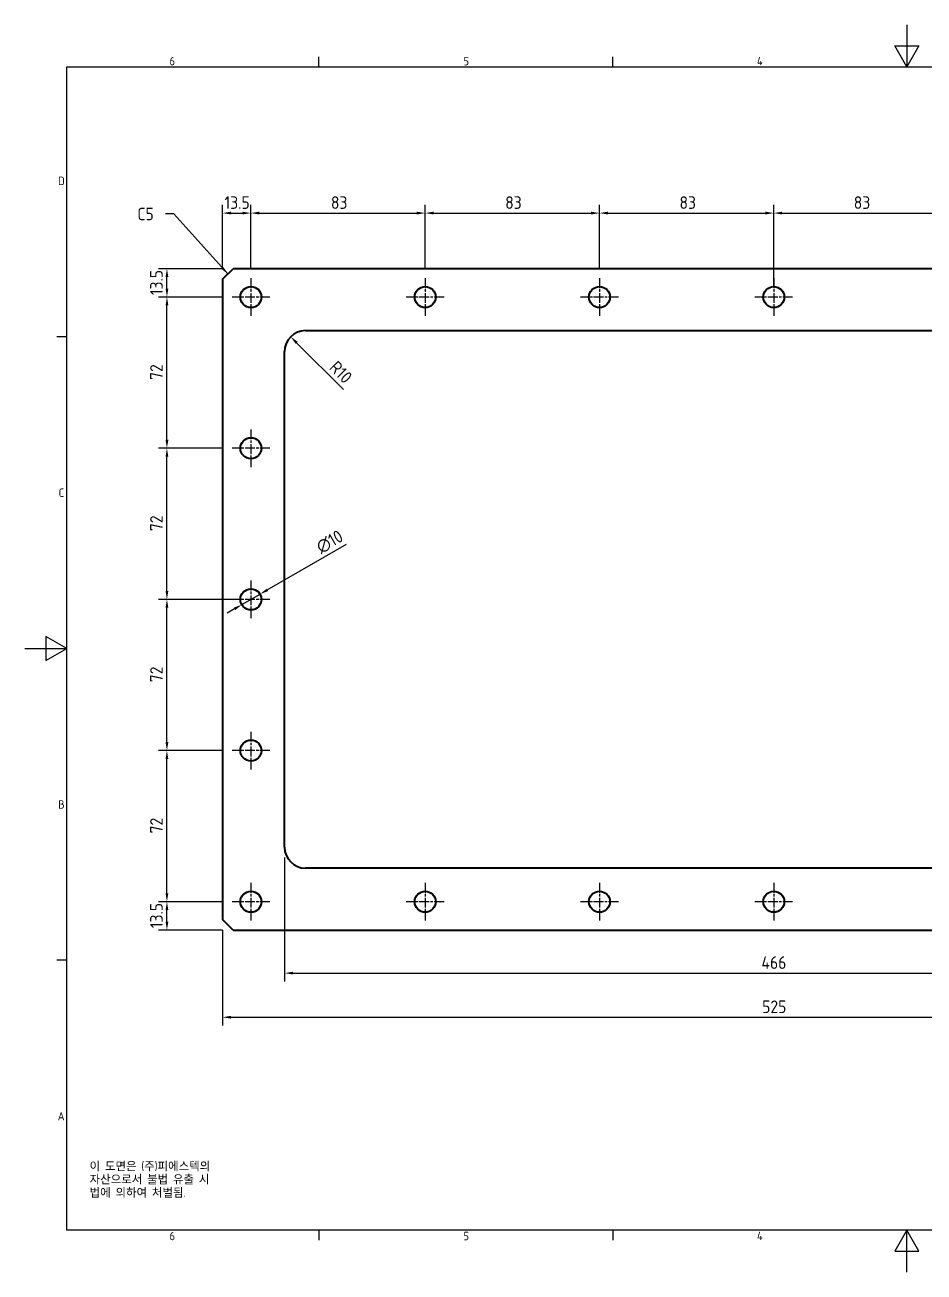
# Model space of a CAD drawing. Header units: millimetres. Extents: x 0 to 840, y 0 to 594.
# Drawn here: x 0 to 428, y 0 to 594 of the extents above; entities that cross this region are included whole.
import ezdxf

# ---------------------------------------------------------------- set-up
doc = ezdxf.new("R2010")
doc.units = ezdxf.units.MM
doc.header["$LTSCALE"] = 2
doc.linetypes.add('CHAIN', pattern=[0.3543, 0.2362, -0.0295, 0.0591, -0.0295])
doc.layers.get('0').update_dxf_attribs({"color": 3, "lineweight": 25})
for name, color, linetype, lineweight in [('가시적인 것(ISO)', 3, 'Continuous', 40), ('경계(ISO)', 7, 'Continuous', 25), ('기호(ISO)', 5, 'Continuous', 25), ('중심 표식(ISO)', 1, 'Continuous', 25), ('치수(ISO)', 2, 'Continuous', 25)]:
    doc.layers.add(name, color=color, linetype=linetype, lineweight=lineweight)
doc.styles.add('문자 텍스트_PSTEK_POSCO', font='isocp.shx')
doc.styles.add('치수 텍스트_PSTEK_POSCO', font='isocp.shx')
doc.dimstyles.new('치수_PSTEK_POSCO', dxfattribs={"dimscale": 2, "dimtxt": 3, "dimasz": 2, "dimexe": 2, "dimexo": 2.5, "dimgap": 1, "dimtad": 1, "dimrnd": 1e-08, "dimdsep": 46, "dimtxsty": '치수 텍스트_PSTEK_POSCO', "dimcen": 0.09, "dimdle": 10, "dimclrd": 7, "dimclre": 7, "dimclrt": 2, "dimadec": 1, "dimazin": 2, "dimtfac": 1, "dimtmove": 0, "dimatfit": 3, "dimfxl": 0, "dimtolj": 1, "dimlwd": -1, "dimlwe": -1, "dimarcsym": 0})
doc.dimstyles.new('치수_PSTEK_POSCO$7', dxfattribs={"dimscale": 2, "dimtxt": 3, "dimasz": 2, "dimexe": 2, "dimexo": 2.5, "dimgap": 1, "dimtad": 1, "dimrnd": 1e-08, "dimdsep": 46, "dimtxsty": '치수 텍스트_PSTEK_POSCO', "dimcen": 0.09, "dimdle": 10, "dimclrd": 7, "dimclre": 7, "dimclrt": 2, "dimadec": 1, "dimazin": 2, "dimtfac": 1, "dimtmove": 0, "dimatfit": 3, "dimfxl": 0, "dimtolj": 1, "dimlwd": -1, "dimlwe": -1, "dimarcsym": 0})

# ---------------------------------------------------------------- blocks, each defined once
blk = doc.blocks.new('경계 Default Border')
at = {"layer": '경계(ISO)'}
for p, q in [((70, 287), (70, 289.4)), ((140, 287), (140, 289.4)), ((10, 222.75), (7.6, 222.75)), ((10, 74.25), (7.6, 74.25)), ((70, 10), (70, 7.6)), ((140, 10), (140, 7.6))]:
    blk.add_line(p, q, dxfattribs=at)
at = {"layer": '경계(ISO)', "flags": 128}
for points in [[(210, 297), (210, 287), (207.11, 292), (212.89, 292), (210, 287)], [(10, 10), (10, 287), (410, 287), (410, 10), (10, 10)], [(0, 148.5), (10, 148.5), (5, 151.39), (5, 145.61), (10, 148.5)], [(210, 0), (210, 10), (207.11, 5), (212.89, 5), (210, 10)]]:
    blk.add_lwpolyline(points, dxfattribs=at)
at = {"layer": '경계(ISO)', "color": 2, "char_height": 2, "attachment_point": 7, "style": '문자 텍스트_PSTEK_POSCO'}
for s, insert in [('6', (34.43, 287.38)), ('5', (104.43, 287.38)), ('4', (174.32, 287.4)), ('D', (7.92, 258.86)), ('C', (8.03, 184.61)), ('B', (7.92, 110.36)), ('A', (7.81, 36.12)), ('6', (34.43, 7.58)), ('5', (104.43, 7.58)), ('4', (174.32, 7.6))]:
    blk.add_mtext(s, dxfattribs=dict(at, insert=insert))
blk = doc.blocks.new('*D21')
at = {"layer": 'Defpoints', "color": 0, "transparency": 16777216}
for p in [(67.62, 176.39), (98.62, 176.39), (99.12, 162.89)]:
    blk.add_point(p, dxfattribs=at)
at = {"layer": '치수(ISO)', "color": 7, "transparency": 16777216}
for p, q in [((93.62, 176.39), (63.62, 176.39)), ((67.62, 166.89), (67.62, 172.39)), ((94.12, 162.89), (63.62, 162.89))]:
    blk.add_line(p, q, dxfattribs=at)
for points in [[(66.96, 172.39), (68.29, 172.39), (67.62, 176.39)], [(66.96, 166.89), (68.29, 166.89), (67.62, 162.89)]]:
    blk.add_solid(points, dxfattribs=at)
at = {"layer": '치수(ISO)', "color": 2, "transparency": 16777216, "insert": (62.62, 163.81), "char_height": 6, "attachment_point": 4, "rotation": 90, "style": '치수 텍스트_PSTEK_POSCO'}
blk.add_mtext('\\A1;13.5', dxfattribs=at)
blk = doc.blocks.new('*D22')
at = {"layer": 'Defpoints', "color": 0, "transparency": 16777216}
for p in [(67.62, 248.39), (98.62, 248.39), (98.62, 176.39)]:
    blk.add_point(p, dxfattribs=at)
at = {"layer": '치수(ISO)', "color": 7, "transparency": 16777216}
for p, q in [((93.62, 248.39), (63.62, 248.39)), ((67.62, 180.39), (67.62, 244.39)), ((93.62, 176.39), (63.62, 176.39))]:
    blk.add_line(p, q, dxfattribs=at)
for points in [[(66.96, 244.39), (68.29, 244.39), (67.62, 248.39)], [(66.96, 180.39), (68.29, 180.39), (67.62, 176.39)]]:
    blk.add_solid(points, dxfattribs=at)
at = {"layer": '치수(ISO)', "color": 2, "transparency": 16777216, "insert": (62.62, 208.93), "char_height": 6, "attachment_point": 4, "rotation": 90, "style": '치수 텍스트_PSTEK_POSCO'}
blk.add_mtext('\\A1;72', dxfattribs=at)
blk = doc.blocks.new('*D23')
at = {"layer": 'Defpoints', "color": 0, "transparency": 16777216}
for p in [(67.62, 320.39), (107.62, 320.39), (98.62, 248.39)]:
    blk.add_point(p, dxfattribs=at)
at = {"layer": '치수(ISO)', "color": 7, "transparency": 16777216}
for p, q in [((102.62, 320.39), (63.62, 320.39)), ((67.62, 252.39), (67.62, 316.39)), ((93.62, 248.39), (63.62, 248.39))]:
    blk.add_line(p, q, dxfattribs=at)
for points in [[(66.96, 316.39), (68.29, 316.39), (67.62, 320.39)], [(66.96, 252.39), (68.29, 252.39), (67.62, 248.39)]]:
    blk.add_solid(points, dxfattribs=at)
at = {"layer": '치수(ISO)', "color": 2, "transparency": 16777216, "insert": (62.62, 280.93), "char_height": 6, "attachment_point": 4, "rotation": 90, "style": '치수 텍스트_PSTEK_POSCO'}
blk.add_mtext('\\A1;72', dxfattribs=at)
blk = doc.blocks.new('*D24')
at = {"layer": 'Defpoints', "color": 0, "transparency": 16777216}
for p in [(67.62, 392.39), (98.62, 392.39), (107.62, 320.39)]:
    blk.add_point(p, dxfattribs=at)
at = {"layer": '치수(ISO)', "color": 7, "transparency": 16777216}
for p, q in [((93.62, 392.39), (63.62, 392.39)), ((67.62, 324.39), (67.62, 388.39)), ((102.62, 320.39), (63.62, 320.39))]:
    blk.add_line(p, q, dxfattribs=at)
for points in [[(66.96, 388.39), (68.29, 388.39), (67.62, 392.39)], [(66.96, 324.39), (68.29, 324.39), (67.62, 320.39)]]:
    blk.add_solid(points, dxfattribs=at)
at = {"layer": '치수(ISO)', "color": 2, "transparency": 16777216, "insert": (62.62, 352.93), "char_height": 6, "attachment_point": 4, "rotation": 90, "style": '치수 텍스트_PSTEK_POSCO'}
blk.add_mtext('\\A1;72', dxfattribs=at)
blk = doc.blocks.new('*D25')
at = {"layer": 'Defpoints', "color": 0, "transparency": 16777216}
for p in [(67.62, 464.39), (98.62, 464.39), (98.62, 392.39)]:
    blk.add_point(p, dxfattribs=at)
at = {"layer": '치수(ISO)', "color": 7, "transparency": 16777216}
for p, q in [((93.62, 464.39), (63.62, 464.39)), ((67.62, 396.39), (67.62, 460.39)), ((93.62, 392.39), (63.62, 392.39))]:
    blk.add_line(p, q, dxfattribs=at)
for points in [[(66.96, 460.39), (68.29, 460.39), (67.62, 464.39)], [(66.96, 396.39), (68.29, 396.39), (67.62, 392.39)]]:
    blk.add_solid(points, dxfattribs=at)
at = {"layer": '치수(ISO)', "color": 2, "transparency": 16777216, "insert": (62.62, 424.93), "char_height": 6, "attachment_point": 4, "rotation": 90, "style": '치수 텍스트_PSTEK_POSCO'}
blk.add_mtext('\\A1;72', dxfattribs=at)
blk = doc.blocks.new('*D26')
at = {"layer": 'Defpoints', "color": 0, "transparency": 16777216}
for p in [(67.62, 477.89), (99.12, 477.89), (98.62, 464.39)]:
    blk.add_point(p, dxfattribs=at)
at = {"layer": '치수(ISO)', "color": 7, "transparency": 16777216}
for p, q in [((94.12, 477.89), (63.62, 477.89)), ((67.62, 468.39), (67.62, 473.89)), ((93.62, 464.39), (63.62, 464.39))]:
    blk.add_line(p, q, dxfattribs=at)
for points in [[(66.96, 473.89), (68.29, 473.89), (67.62, 477.89)], [(66.96, 468.39), (68.29, 468.39), (67.62, 464.39)]]:
    blk.add_solid(points, dxfattribs=at)
at = {"layer": '치수(ISO)', "color": 2, "transparency": 16777216, "insert": (62.62, 465.31), "char_height": 6, "attachment_point": 4, "rotation": 90, "style": '치수 텍스트_PSTEK_POSCO'}
blk.add_mtext('\\A1;13.5', dxfattribs=at)
blk = doc.blocks.new('*D27')
at = {"layer": 'Defpoints', "color": 0, "transparency": 16777216}
for p in [(107.62, 504.39), (94.12, 472.89), (107.62, 473.39)]:
    blk.add_point(p, dxfattribs=at)
at = {"layer": '치수(ISO)', "color": 7, "transparency": 16777216}
for p, q in [((94.12, 477.89), (94.12, 508.39)), ((107.62, 478.39), (107.62, 508.39)), ((98.12, 504.39), (103.62, 504.39))]:
    blk.add_line(p, q, dxfattribs=at)
for points in [[(98.12, 505.05), (98.12, 503.72), (94.12, 504.39)], [(103.62, 505.05), (103.62, 503.72), (107.62, 504.39)]]:
    blk.add_solid(points, dxfattribs=at)
at = {"layer": '치수(ISO)', "color": 2, "transparency": 16777216, "insert": (95.05, 509.39), "char_height": 6, "attachment_point": 4, "style": '치수 텍스트_PSTEK_POSCO'}
blk.add_mtext('\\A1;13.5', dxfattribs=at)
blk = doc.blocks.new('*D28')
at = {"layer": 'Defpoints', "color": 0, "transparency": 16777216}
for p in [(190.62, 504.39), (107.62, 473.39), (190.62, 473.39)]:
    blk.add_point(p, dxfattribs=at)
at = {"layer": '치수(ISO)', "color": 7, "transparency": 16777216}
for p, q in [((107.62, 478.39), (107.62, 508.39)), ((190.62, 478.39), (190.62, 508.39)), ((111.62, 504.39), (186.62, 504.39))]:
    blk.add_line(p, q, dxfattribs=at)
for points in [[(111.62, 505.05), (111.62, 503.72), (107.62, 504.39)], [(186.62, 505.05), (186.62, 503.72), (190.62, 504.39)]]:
    blk.add_solid(points, dxfattribs=at)
at = {"layer": '치수(ISO)', "color": 2, "transparency": 16777216, "insert": (145.72, 509.39), "char_height": 6, "attachment_point": 4, "style": '치수 텍스트_PSTEK_POSCO'}
blk.add_mtext('\\A1;83', dxfattribs=at)
blk = doc.blocks.new('*D29')
at = {"layer": 'Defpoints', "color": 0, "transparency": 16777216}
for p in [(273.62, 504.39), (190.62, 473.39), (273.62, 473.39)]:
    blk.add_point(p, dxfattribs=at)
at = {"layer": '치수(ISO)', "color": 7, "transparency": 16777216}
for p, q in [((190.62, 478.39), (190.62, 508.39)), ((273.62, 478.39), (273.62, 508.39)), ((194.62, 504.39), (269.62, 504.39))]:
    blk.add_line(p, q, dxfattribs=at)
for points in [[(194.62, 505.05), (194.62, 503.72), (190.62, 504.39)], [(269.62, 505.05), (269.62, 503.72), (273.62, 504.39)]]:
    blk.add_solid(points, dxfattribs=at)
at = {"layer": '치수(ISO)', "color": 2, "transparency": 16777216, "insert": (228.72, 509.39), "char_height": 6, "attachment_point": 4, "style": '치수 텍스트_PSTEK_POSCO'}
blk.add_mtext('\\A1;83', dxfattribs=at)
blk = doc.blocks.new('*D30')
at = {"layer": 'Defpoints', "color": 0, "transparency": 16777216}
for p in [(356.62, 504.39), (273.62, 473.39), (356.62, 464.39)]:
    blk.add_point(p, dxfattribs=at)
at = {"layer": '치수(ISO)', "color": 7, "transparency": 16777216}
for p, q in [((273.62, 478.39), (273.62, 508.39)), ((356.62, 469.39), (356.62, 508.39)), ((277.62, 504.39), (352.62, 504.39))]:
    blk.add_line(p, q, dxfattribs=at)
for points in [[(277.62, 505.05), (277.62, 503.72), (273.62, 504.39)], [(352.62, 505.05), (352.62, 503.72), (356.62, 504.39)]]:
    blk.add_solid(points, dxfattribs=at)
at = {"layer": '치수(ISO)', "color": 2, "transparency": 16777216, "insert": (311.72, 509.39), "char_height": 6, "attachment_point": 4, "style": '치수 텍스트_PSTEK_POSCO'}
blk.add_mtext('\\A1;83', dxfattribs=at)
blk = doc.blocks.new('*D31')
at = {"layer": 'Defpoints', "color": 0, "transparency": 16777216}
for p in [(439.62, 504.39), (439.62, 473.39), (356.62, 464.39)]:
    blk.add_point(p, dxfattribs=at)
at = {"layer": '치수(ISO)', "color": 7, "transparency": 16777216}
for p, q in [((356.62, 469.39), (356.62, 508.39)), ((439.62, 478.39), (439.62, 508.39)), ((360.62, 504.39), (435.62, 504.39))]:
    blk.add_line(p, q, dxfattribs=at)
for points in [[(360.62, 505.05), (360.62, 503.72), (356.62, 504.39)], [(435.62, 505.05), (435.62, 503.72), (439.62, 504.39)]]:
    blk.add_solid(points, dxfattribs=at)
at = {"layer": '치수(ISO)', "color": 2, "transparency": 16777216, "insert": (394.72, 509.39), "char_height": 6, "attachment_point": 4, "style": '치수 텍스트_PSTEK_POSCO'}
blk.add_mtext('\\A1;83', dxfattribs=at)
blk = doc.blocks.new('*D37')
at = {"layer": 'Defpoints', "color": 0, "transparency": 16777216}
for p in [(123.62, 202.39), (589.62, 202.39), (589.62, 142.39)]:
    blk.add_point(p, dxfattribs=at)
at = {"layer": '치수(ISO)', "color": 7, "transparency": 16777216}
for p, q in [((123.62, 197.39), (123.62, 138.39)), ((589.62, 197.39), (589.62, 138.39)), ((127.62, 142.39), (585.62, 142.39))]:
    blk.add_line(p, q, dxfattribs=at)
for points in [[(127.62, 143.05), (127.62, 141.72), (123.62, 142.39)], [(585.62, 143.05), (585.62, 141.72), (589.62, 142.39)]]:
    blk.add_solid(points, dxfattribs=at)
at = {"layer": '치수(ISO)', "color": 2, "transparency": 16777216, "insert": (350.77, 147.39), "char_height": 6, "attachment_point": 4, "style": '치수 텍스트_PSTEK_POSCO'}
blk.add_mtext('\\A1;466', dxfattribs=at)
blk = doc.blocks.new('*D38')
at = {"layer": 'Defpoints', "color": 0, "transparency": 16777216}
for p in [(94.12, 167.89), (619.12, 167.89), (619.12, 121.36)]:
    blk.add_point(p, dxfattribs=at)
at = {"layer": '치수(ISO)', "color": 7, "transparency": 16777216}
for p, q in [((94.12, 162.89), (94.12, 117.36)), ((619.12, 162.89), (619.12, 117.36)), ((98.12, 121.36), (615.12, 121.36))]:
    blk.add_line(p, q, dxfattribs=at)
for points in [[(98.12, 122.03), (98.12, 120.7), (94.12, 121.36)], [(615.12, 122.03), (615.12, 120.7), (619.12, 121.36)]]:
    blk.add_solid(points, dxfattribs=at)
at = {"layer": '치수(ISO)', "color": 2, "transparency": 16777216, "insert": (351.1, 126.37), "char_height": 6, "attachment_point": 4, "style": '치수 텍스트_PSTEK_POSCO'}
blk.add_mtext('\\A1;525', dxfattribs=at)
blk = doc.blocks.new('*D39')
at = {"layer": 'Defpoints', "color": 0, "transparency": 16777216}
for p in [(111.95, 322.89), (103.29, 317.89)]:
    blk.add_point(p, dxfattribs=at)
at = {"layer": '치수(ISO)', "color": 7, "transparency": 16777216}
for p, q in [((115.42, 324.89), (153.12, 346.66)), ((103.29, 317.89), (111.95, 322.89)), ((99.83, 315.89), (96.37, 313.89))]:
    blk.add_line(p, q, dxfattribs=at)
for points in [[(115.08, 325.46), (115.75, 324.31), (111.95, 322.89)], [(99.5, 316.46), (100.16, 315.31), (103.29, 317.89)]]:
    blk.add_solid(points, dxfattribs=at)
at = {"layer": '치수(ISO)', "color": 2, "transparency": 16777216, "insert": (139.53, 344.58), "char_height": 6, "attachment_point": 4, "rotation": 30, "style": '치수 텍스트_PSTEK_POSCO'}
blk.add_mtext('\\A1;∅10', dxfattribs=at)
blk = doc.blocks.new('*D40')
at = {"layer": 'Defpoints', "color": 0, "transparency": 16777216}
for p in [(126.55, 445.46), (133.62, 438.39)]:
    blk.add_point(p, dxfattribs=at)
at = {"layer": '치수(ISO)', "color": 7, "transparency": 16777216}
blk.add_line((151.72, 420.29), (129.38, 442.63), dxfattribs=at)
blk.add_solid([(129.85, 443.1), (128.91, 442.16), (126.55, 445.46)], dxfattribs=at)
at = {"layer": '치수(ISO)', "color": 2, "transparency": 16777216, "insert": (146.63, 432.45), "char_height": 6, "attachment_point": 4, "rotation": 315, "style": '치수 텍스트_PSTEK_POSCO'}
blk.add_mtext('\\A1;R10', dxfattribs=at)

msp = doc.modelspace()

# ---------------------------------------------------------------- linework, layer by layer
at = {"layer": '가시적인 것(ISO)'}
for p, q in [((94.124, 472.887), (99.124, 477.887)), ((614.124, 477.887), (99.124, 477.887)), ((94.124, 472.887), (94.124, 167.887)), ((133.624, 448.387), (579.624, 448.387)), ((123.624, 202.387), (123.624, 438.387)), ((579.624, 192.387), (133.624, 192.387)), ((99.124, 162.887), (94.124, 167.887)), ((99.124, 162.887), (614.124, 162.887))]:
    msp.add_line(p, q, dxfattribs=at)
for centre in [(107.624, 464.387), (190.624, 464.387), (273.624, 464.387), (356.624, 464.387), (107.624, 392.387), (107.624, 320.387), (107.624, 248.387), (107.624, 176.387), (190.624, 176.387), (273.624, 176.387), (356.624, 176.387)]:
    msp.add_circle(centre, 5, dxfattribs=at)
for centre, start, end in [((133.624, 438.387), 90, 180), ((133.624, 202.387), 180, 270)]:
    msp.add_arc(centre, 10, start, end, dxfattribs=at)
at = {"layer": '중심 표식(ISO)', "linetype": 'CHAIN', "ltscale": 10.000767}
for p, q in [((107.624, 473.387), (107.624, 455.387)), ((190.624, 473.387), (190.624, 455.387)), ((273.624, 473.387), (273.624, 455.387)), ((356.624, 473.387), (356.624, 455.387)), ((116.624, 464.387), (98.624, 464.387)), ((199.624, 464.387), (181.624, 464.387)), ((282.624, 464.387), (264.624, 464.387)), ((365.624, 464.387), (347.624, 464.387)), ((107.624, 401.387), (107.624, 383.387)), ((116.624, 392.387), (98.624, 392.387)), ((107.624, 329.387), (107.624, 311.387)), ((116.624, 320.387), (98.624, 320.387)), ((107.624, 257.387), (107.624, 239.387)), ((116.624, 248.387), (98.624, 248.387)), ((107.624, 185.387), (107.624, 167.387)), ((190.624, 185.387), (190.624, 167.387)), ((273.624, 185.387), (273.624, 167.387)), ((356.624, 185.387), (356.624, 167.387)), ((116.624, 176.387), (98.624, 176.387)), ((199.624, 176.387), (181.624, 176.387)), ((282.624, 176.387), (264.624, 176.387)), ((365.624, 176.387), (347.624, 176.387))]:
    msp.add_line(p, q, dxfattribs=at)

# ---------------------------------------------------------------- block references
at = {"xscale": 2, "yscale": 2, "zscale": 2}
msp.add_blockref('경계 Default Border', (0, 0), dxfattribs=at)

# ---------------------------------------------------------------- texts
at = {"layer": '기호(ISO)', "color": 2, "insert": (53.544, 503.961), "char_height": 6, "attachment_point": 4, "style": '치수 텍스트_PSTEK_POSCO'}
msp.add_mtext('{C5}', dxfattribs=at)
at = {"layer": '기호(ISO)', "color": 7, "insert": (30.789, 52.457), "char_height": 4, "width": 102.48028, "attachment_point": 1, "line_spacing_factor": 0.944221, "style": '문자 텍스트_PSTEK_POSCO'}
msp.add_mtext('{이 도면은 (주)피에스텍의\\P자산으로서 불법 유출 시 \\P법에 의하여 처벌됨.}', dxfattribs=at)

# ---------------------------------------------------------------- dimensions: what is measured, and where the dimension line sits
at = {"layer": '치수(ISO)', "color": 7}
for base, p1, p2, angle, picture, middle in [((107.624, 504.387), (94.124, 472.887), (107.624, 473.387), 180, '*D27', (100.874, 504.387)), ((190.624, 504.387), (107.624, 473.387), (190.624, 473.387), 180, '*D28', (149.144, 504.387)), ((273.624, 504.387), (190.624, 473.387), (273.624, 473.387), 180, '*D29', (232.144, 504.387)), ((356.624, 504.387), (273.624, 473.387), (356.624, 464.387), 180, '*D30', (315.144, 504.387)), ((439.624, 504.387), (356.624, 464.387), (439.624, 473.387), 180, '*D31', (398.144, 504.387)), ((67.624, 477.887), (98.624, 464.387), (99.124, 477.887), 90, '*D26', (67.624, 471.137)), ((67.624, 464.387), (98.624, 392.387), (98.624, 464.387), 90, '*D25', (67.624, 428.407)), ((67.624, 392.387), (107.624, 320.387), (98.624, 392.387), 90, '*D24', (67.624, 356.407)), ((67.624, 320.387), (98.624, 248.387), (107.624, 320.387), 90, '*D23', (67.624, 284.407)), ((67.624, 248.387), (98.624, 176.387), (98.624, 248.387), 90, '*D22', (67.624, 212.407)), ((67.624, 176.387), (99.124, 162.887), (98.624, 176.387), 90, '*D21', (67.624, 169.637)), ((619.124, 121.365), (94.124, 167.887), (619.124, 167.887), 180, '*D38', (356.624, 121.365))]:
    dim = msp.add_linear_dim(base=base, p1=p1, p2=p2, angle=angle, dimstyle='치수_PSTEK_POSCO', override={"dimdec": 2, "dimtp": 0, "dimtm": 0, "dimtdec": 2, "dimtofl": 0, "dimatfit": 1}, dxfattribs=at)
    dim.commit()
    dim.dimension.update_dxf_attribs({"geometry": picture, "text_midpoint": middle, "dimtype": 160})
dim = msp.add_radius_dim(center=(133.624, 438.387), mpoint=(126.553, 445.458), dimstyle='치수_PSTEK_POSCO', override={"dimdec": 2, "dimcen": 0, "dimtp": 0, "dimtm": 0, "dimtdec": 2, "dimtofl": 0}, dxfattribs=at)
dim.commit()
dim.dimension.update_dxf_attribs({"geometry": '*D40', "text_midpoint": (146.702, 425.309), "dimtype": 164})
dim = msp.add_diameter_dim_2p(p1=(103.294, 317.887), p2=(111.954, 322.887), dimstyle='치수_PSTEK_POSCO', override={"dimdec": 2, "dimlfac": 1, "dimtp": 0, "dimtm": 0, "dimtdec": 2, "dimatfit": 2}, dxfattribs=at)
dim.commit()
dim.dimension.update_dxf_attribs({"geometry": '*D39', "text_midpoint": (146.712, 342.955), "dimtype": 163})
dim = msp.add_linear_dim(base=(589.624, 142.387), p1=(123.624, 202.387), p2=(589.624, 202.387), dimstyle='치수_PSTEK_POSCO', override={"dimdec": 2, "dimtp": 0, "dimtm": 0, "dimtdec": 2, "dimtofl": 0, "dimatfit": 1}, dxfattribs=at)
dim.commit()
dim.dimension.update_dxf_attribs({"geometry": '*D37', "text_midpoint": (356.624, 142.387), "dimtype": 160})

# ---------------------------------------------------------------- leaders
at = {"layer": '기호(ISO)', "color": 7, "annotation_type": 0, "has_hookline": 1, "hookline_direction": 1, "text_width": 7.128}
msp.add_leader([(96.624, 475.387), (70.883, 503.961), (66.883, 503.961)], dimstyle='치수_PSTEK_POSCO$7', override={"dimtad": 0}, dxfattribs=at)

doc.saveas('drawing.dxf')
